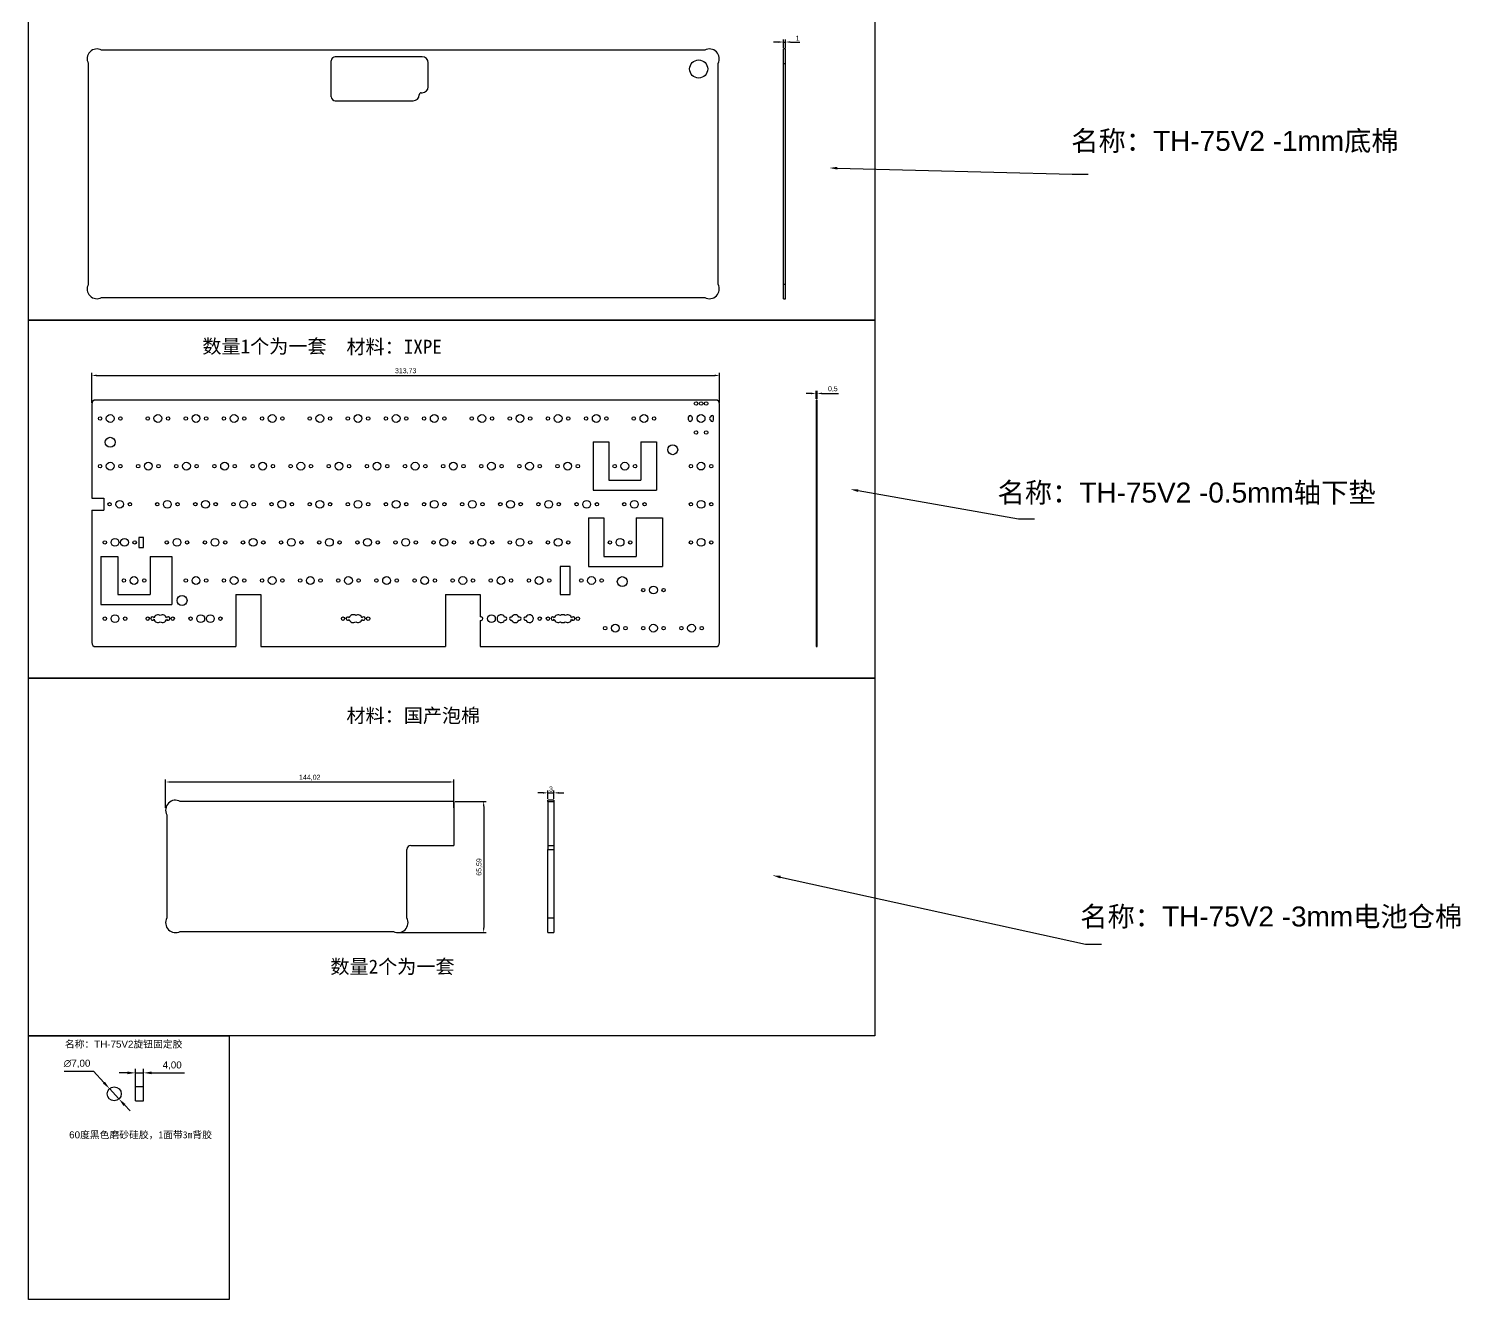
# Model space of a CAD drawing. Header units: millimetres. Extents: x 2210 to 4733, y 577 to 1929.
# Drawn here: x 4018 to 4733, y 577 to 1212 of the extents above; entities that cross this region are included whole.
import ezdxf
from ezdxf import colors
from ezdxf.entities.mleader import LeaderData, LeaderLine
from ezdxf.math import Vec2, Vec3

# ---------------------------------------------------------------- set-up
doc = ezdxf.new("R2010")
doc.units = ezdxf.units.MM
doc.styles.get("Standard").update_dxf_attribs({"font": 'arial.ttf'})
doc.dimstyles.new('ISO-25', dxfattribs={"dimtxt": 2.5, "dimasz": 2.5, "dimexe": 1.25, "dimexo": 0.625, "dimtad": 1, "dimtxsty": 'Standard', "dimcen": 2.5, "dimadec": 0, "dimazin": 0, "dimtfac": 1, "dimtmove": 0, "dimatfit": 3, "dimfxl": 1, "dimarcsym": 0})

# ---------------------------------------------------------------- blocks, each defined once
blk = doc.blocks.new('*D45')
at = {"color": 0, "lineweight": -2, "transparency": 16777216}
for p, q in [((4392.35, 1204.86), (4389.85, 1204.86)), ((4394.85, 1202.03), (4394.85, 1206.11)), ((4394.85, 1204.86), (4395.85, 1204.86)), ((4395.85, 1202.03), (4395.85, 1206.11)), ((4398.35, 1204.86), (4403.02, 1204.86))]:
    blk.add_line(p, q, dxfattribs=at)
at = {"color": 0, "transparency": 16777216}
for points in [[(4392.35, 1205.27), (4392.35, 1204.44), (4394.85, 1204.86)], [(4398.35, 1205.27), (4398.35, 1204.44), (4395.85, 1204.86)]]:
    blk.add_solid(points, dxfattribs=at)
at = {"layer": 'Defpoints', "color": 0, "transparency": 16777216}
for p in [(4395.85, 1204.86), (4394.85, 1201.4), (4395.85, 1201.4)]:
    blk.add_point(p, dxfattribs=at)
at = {"color": 0, "transparency": 16777216, "insert": (4401.93, 1206.74), "char_height": 2.5, "attachment_point": 5}
blk.add_mtext('1', dxfattribs=at)
blk = doc.blocks.new('*D46')
at = {"color": 0, "lineweight": -2, "transparency": 16777216}
for p, q in [((4411.11, 1026.63), (4411.11, 1030.54)), ((4411.61, 1026.63), (4411.61, 1030.54)), ((4408.61, 1029.29), (4406.11, 1029.29)), ((4411.11, 1029.29), (4411.61, 1029.29)), ((4414.11, 1029.29), (4422.43, 1029.29))]:
    blk.add_line(p, q, dxfattribs=at)
at = {"color": 0, "transparency": 16777216}
for points in [[(4408.61, 1029.71), (4408.61, 1028.88), (4411.11, 1029.29)], [(4414.11, 1029.71), (4414.11, 1028.88), (4411.61, 1029.29)]]:
    blk.add_solid(points, dxfattribs=at)
at = {"layer": 'Defpoints', "color": 0, "transparency": 16777216}
for p in [(4411.11, 1026), (4411.61, 1029.29), (4411.61, 1026)]:
    blk.add_point(p, dxfattribs=at)
at = {"color": 0, "transparency": 16777216, "insert": (4419.52, 1031.42), "char_height": 2.5, "attachment_point": 5}
blk.add_mtext('0,5', dxfattribs=at)
blk = doc.blocks.new('*D47')
at = {"color": 0, "lineweight": -2, "transparency": 16777216}
for p, q in [((4049.18, 1024.63), (4049.18, 1039.53)), ((4051.68, 1038.28), (4360.4, 1038.28)), ((4362.9, 1024.63), (4362.9, 1039.53))]:
    blk.add_line(p, q, dxfattribs=at)
at = {"color": 0, "transparency": 16777216}
for points in [[(4051.68, 1038.7), (4051.68, 1037.86), (4049.18, 1038.28)], [(4360.4, 1038.7), (4360.4, 1037.86), (4362.9, 1038.28)]]:
    blk.add_solid(points, dxfattribs=at)
at = {"layer": 'Defpoints', "color": 0, "transparency": 16777216}
for p in [(4362.9, 1038.28), (4049.18, 1024), (4362.9, 1024)]:
    blk.add_point(p, dxfattribs=at)
at = {"color": 0, "transparency": 16777216, "insert": (4206.04, 1040.41), "char_height": 2.5, "attachment_point": 5}
blk.add_mtext('313,73', dxfattribs=at)
blk = doc.blocks.new('*D34')
at = {"color": 0, "lineweight": -2, "transparency": 16777216}
for p, q in [((4086.1, 822.27), (4086.1, 836.41)), ((4088.6, 835.16), (4227.62, 835.16)), ((4230.12, 822.27), (4230.12, 836.41))]:
    blk.add_line(p, q, dxfattribs=at)
at = {"color": 0, "transparency": 16777216}
for points in [[(4088.6, 835.58), (4088.6, 834.75), (4086.1, 835.16)], [(4227.62, 835.58), (4227.62, 834.75), (4230.12, 835.16)]]:
    blk.add_solid(points, dxfattribs=at)
at = {"layer": 'Defpoints', "color": 0, "transparency": 16777216}
for p in [(4230.12, 835.16), (4086.1, 821.65), (4230.12, 821.65)]:
    blk.add_point(p, dxfattribs=at)
at = {"color": 0, "transparency": 16777216, "insert": (4158.11, 837.29), "char_height": 2.5, "attachment_point": 5}
blk.add_mtext('144,02', dxfattribs=at)
blk = doc.blocks.new('*D35')
at = {"color": 0, "lineweight": -2, "transparency": 16777216}
for p, q in [((4230.74, 825.48), (4246.28, 825.48)), ((4245.03, 822.98), (4245.03, 762.39)), ((4202.86, 759.89), (4246.28, 759.89))]:
    blk.add_line(p, q, dxfattribs=at)
at = {"color": 0, "transparency": 16777216}
for points in [[(4244.61, 822.98), (4245.45, 822.98), (4245.03, 825.48)], [(4244.61, 762.39), (4245.45, 762.39), (4245.03, 759.89)]]:
    blk.add_solid(points, dxfattribs=at)
at = {"layer": 'Defpoints', "color": 0, "transparency": 16777216}
for p in [(4230.12, 825.48), (4202.23, 759.89), (4245.03, 759.89)]:
    blk.add_point(p, dxfattribs=at)
at = {"color": 0, "transparency": 16777216, "insert": (4242.9, 792.68), "char_height": 2.5, "attachment_point": 5, "rotation": 90}
blk.add_mtext('65,59', dxfattribs=at)
blk = doc.blocks.new('*D36')
at = {"color": 0, "lineweight": -2, "transparency": 16777216}
for p, q in [((4277.16, 826.69), (4277.16, 830.98)), ((4280.16, 826.69), (4280.16, 830.98)), ((4274.66, 829.73), (4272.16, 829.73)), ((4277.16, 829.73), (4280.16, 829.73)), ((4282.66, 829.73), (4285.16, 829.73))]:
    blk.add_line(p, q, dxfattribs=at)
at = {"color": 0, "transparency": 16777216}
for points in [[(4274.66, 830.14), (4274.66, 829.31), (4277.16, 829.73)], [(4282.66, 830.14), (4282.66, 829.31), (4280.16, 829.73)]]:
    blk.add_solid(points, dxfattribs=at)
at = {"layer": 'Defpoints', "color": 0, "transparency": 16777216}
for p in [(4277.16, 826.06), (4280.16, 829.73), (4280.16, 826.06)]:
    blk.add_point(p, dxfattribs=at)
at = {"color": 0, "transparency": 16777216, "insert": (4278.66, 831.63), "char_height": 2.5, "attachment_point": 5}
blk.add_mtext('3', dxfattribs=at)
blk = doc.blocks.new('*D32')
at = {"color": 0, "lineweight": -2, "transparency": 16777216}
for p, q in [((4035.39, 690.63), (4050.06, 690.63)), ((4050.06, 690.63), (4055.28, 684.95)), ((4062.78, 676.79), (4058.04, 681.95)), ((4065.54, 673.79), (4068.3, 670.78))]:
    blk.add_line(p, q, dxfattribs=at)
at = {"color": 0, "transparency": 16777216}
for points in [[(4055.78, 685.41), (4054.78, 684.49), (4058.04, 681.95)], [(4066.04, 674.25), (4065.04, 673.33), (4062.78, 676.79)]]:
    blk.add_solid(points, dxfattribs=at)
at = {"layer": 'Defpoints', "color": 0, "transparency": 16777216}
for p in [(4058.04, 681.95), (4062.78, 676.79)]:
    blk.add_point(p, dxfattribs=at)
at = {"color": 0, "transparency": 16777216, "insert": (4041.83, 694.32), "char_height": 3.5, "attachment_point": 5}
blk.add_mtext('∅7,00', dxfattribs=at)
blk = doc.blocks.new('*D33')
at = {"color": 0, "lineweight": -2, "transparency": 16777216}
for p, q in [((4066.99, 689.84), (4062.91, 689.84)), ((4071.07, 682.87), (4071.07, 691.84)), ((4071.07, 689.84), (4075.07, 689.84)), ((4075.07, 682.87), (4075.07, 691.84)), ((4079.15, 689.84), (4095.49, 689.84))]:
    blk.add_line(p, q, dxfattribs=at)
at = {"color": 0, "transparency": 16777216}
for points in [[(4066.99, 690.52), (4066.99, 689.16), (4071.07, 689.84)], [(4079.15, 690.52), (4079.15, 689.16), (4075.07, 689.84)]]:
    blk.add_solid(points, dxfattribs=at)
at = {"layer": 'Defpoints', "color": 0, "transparency": 16777216}
for p in [(4075.07, 689.84), (4071.07, 682.87), (4075.07, 682.87)]:
    blk.add_point(p, dxfattribs=at)
at = {"color": 0, "transparency": 16777216, "insert": (4089.36, 693.46), "char_height": 3.5, "attachment_point": 5}
blk.add_mtext('4,00', dxfattribs=at)

msp = doc.modelspace()

# ---------------------------------------------------------------- linework, layer by layer
at = {"color": 7, "linetype": 'Continuous', "lineweight": 25}
for p, q in [((4355.56, 1200.815), (4054.1, 1200.815)), ((4168.86, 1177.52), (4168.86, 1195.52)), ((4214.33, 1197.52), (4170.86, 1197.52)), ((4395.85, 1201.401), (4394.85, 1201.401)), ((4394.85, 1194.178), (4394.85, 1201.401)), ((4395.85, 1194.178), (4395.85, 1201.401)), ((4047.463, 1194.178), (4047.463, 1083.828)), ((4217.33, 1182.52), (4217.33, 1194.52)), ((4362.198, 1083.828), (4362.198, 1194.178)), ((4394.85, 1194.178), (4395.85, 1194.178)), ((4394.85, 1083.828), (4394.85, 1194.178)), ((4395.85, 1083.828), (4395.85, 1194.178)), ((4170.86, 1175.52), (4209.83, 1175.52)), ((4213.83, 1179.52), (4214.33, 1179.52)), ((4394.85, 1083.828), (4395.85, 1083.828)), ((4394.85, 1076.604), (4394.85, 1083.828)), ((4395.85, 1076.604), (4395.85, 1083.828)), ((4054.1, 1077.19), (4355.56, 1077.19)), ((4394.85, 1076.604), (4395.85, 1076.604)), ((4049.18, 1024.003), (4049.18, 976.918)), ((4360.905, 1026.003), (4051.18, 1026.003)), ((4362.905, 904.778), (4362.905, 1024.003)), ((4347.43, 1016.029), (4347.43, 1017.529)), ((4359.93, 1016.029), (4359.93, 1017.529)), ((4299.742, 1005.165), (4307.542, 1005.165)), ((4299.742, 1005.165), (4299.742, 980.915)), ((4307.542, 1005.165), (4307.542, 985.965)), ((4323.642, 1005.165), (4323.642, 985.965)), ((4323.642, 1005.165), (4331.442, 1005.165)), ((4331.442, 1005.165), (4331.442, 980.915)), ((4299.742, 980.915), (4331.442, 980.915)), ((4307.542, 985.965), (4323.642, 985.965)), ((4049.18, 976.918), (4055.226, 976.918)), ((4055.226, 976.918), (4055.226, 970.918)), ((4049.18, 970.918), (4049.18, 904.778)), ((4049.18, 970.918), (4055.226, 970.918)), ((4297.36, 967.065), (4297.36, 942.815)), ((4297.36, 967.065), (4305.16, 967.065)), ((4305.16, 967.065), (4305.16, 947.865)), ((4321.26, 967.065), (4334.353, 967.065)), ((4321.26, 967.065), (4321.26, 947.865)), ((4334.353, 967.065), (4334.353, 942.815)), ((4075.031, 957.365), (4072.678, 957.365)), ((4072.678, 957.365), (4072.678, 952.365)), ((4072.678, 952.365), (4075.031, 952.365)), ((4075.031, 952.365), (4075.031, 957.365)), ((4053.786, 947.865), (4053.786, 923.765)), ((4053.786, 947.865), (4062.273, 947.865)), ((4062.273, 947.865), (4062.273, 928.815)), ((4078.373, 947.865), (4089.217, 947.865)), ((4078.373, 947.865), (4078.373, 928.815)), ((4089.217, 947.865), (4089.217, 923.765)), ((4305.16, 947.865), (4321.26, 947.865)), ((4288.314, 942.815), (4283.314, 942.815)), ((4283.314, 942.815), (4283.314, 928.815)), ((4288.314, 928.815), (4288.314, 942.815)), ((4297.36, 942.815), (4334.353, 942.815)), ((4053.786, 923.765), (4089.217, 923.765)), ((4062.273, 928.815), (4078.373, 928.815)), ((4121.18, 928.815), (4133.748, 928.815)), ((4121.18, 928.815), (4121.18, 902.778)), ((4133.748, 928.815), (4133.748, 902.778)), ((4225.948, 928.815), (4243.28, 928.815)), ((4225.948, 928.815), (4225.948, 902.778)), ((4243.28, 928.815), (4243.28, 917.615)), ((4283.314, 928.815), (4288.314, 928.815)), ((4243.825, 917.615), (4243.28, 917.615)), ((4243.28, 915.92), (4243.28, 902.778)), ((4243.28, 915.92), (4243.825, 915.92)), ((4051.18, 902.778), (4121.18, 902.778)), ((4133.748, 902.778), (4225.948, 902.778)), ((4243.28, 902.778), (4360.905, 902.778)), ((4230.12, 825.477), (4093.411, 825.477)), ((4230.12, 825.477), (4230.12, 803.477)), ((4280.163, 826.063), (4277.163, 826.063)), ((4277.163, 825.477), (4277.163, 826.063)), ((4277.163, 825.477), (4280.163, 825.477)), ((4277.163, 825.477), (4277.163, 803.477)), ((4086.649, 818.714), (4086.649, 767.239)), ((4206.649, 767.239), (4206.649, 801.477)), ((4208.649, 803.477), (4230.12, 803.477)), ((4277.163, 803.477), (4280.163, 803.477)), ((4277.163, 803.477), (4277.163, 801.477)), ((4277.163, 801.477), (4280.163, 801.477)), ((4277.163, 767.239), (4277.163, 801.477)), ((4277.163, 767.239), (4280.163, 767.239)), ((4277.163, 759.891), (4277.163, 767.239)), ((4093.411, 760.477), (4199.886, 760.477)), ((4277.163, 759.891), (4280.163, 759.891)), ((4075.066, 682.869), (4071.066, 682.869)), ((4071.066, 679.369), (4071.066, 682.869)), ((4075.066, 679.369), (4075.066, 682.869)), ((4071.066, 675.869), (4071.066, 679.369)), ((4071.066, 675.869), (4075.066, 675.869)), ((4075.066, 675.869), (4075.066, 679.369))]:
    msp.add_line(p, q, dxfattribs=at)
for p, q in [((4411.605, 1024.003), (4411.105, 1024.003)), ((4411.605, 904.778), (4411.105, 904.778)), ((4280.163, 826.063), (4280.163, 759.891))]:
    msp.add_line(p, q)
at = {"color": 1}
for points in [[(4017.634, 1366.706), (4440.561, 1366.706), (4440.561, 1065.965), (4017.634, 1065.965)], [(4017.634, 1065.965), (4440.561, 1065.965), (4440.561, 887.116), (4017.634, 887.116)], [(4017.634, 887.116), (4440.561, 887.116), (4440.561, 708.267), (4017.634, 708.267)], [(4017.634, 708.267), (4117.902, 708.267), (4117.902, 576.67), (4017.634, 576.67)]]:
    msp.add_lwpolyline(points, close=True, dxfattribs=at)
msp.add_lwpolyline([(4411.605, 1026.003), (4411.105, 1026.003), (4411.105, 902.778), (4411.605, 902.778)], close=True)
at = {"linetype": 'Continuous', "lineweight": 25}
msp.add_circle((4352.468, 1191.39), 4.5, dxfattribs=at)
at = {"color": 7, "linetype": 'Continuous', "lineweight": 25}
for centre, radius in [((4351.14, 1024.279), 0.9), ((4353.68, 1024.279), 0.9), ((4356.22, 1024.279), 0.9), ((4053.325, 1016.778), 0.847), ((4058.405, 1016.778), 1.95), ((4063.485, 1016.778), 0.847), ((4077.137, 1016.78), 0.847), ((4082.217, 1016.78), 1.95), ((4087.297, 1016.78), 0.847), ((4096.187, 1016.78), 0.847), ((4101.267, 1016.78), 1.95), ((4106.347, 1016.78), 0.847), ((4115.237, 1016.78), 0.847), ((4120.317, 1016.78), 1.95), ((4125.397, 1016.78), 0.847), ((4134.287, 1016.78), 0.847), ((4139.367, 1016.78), 1.95), ((4144.447, 1016.78), 0.847), ((4158.1, 1016.78), 0.847), ((4163.18, 1016.78), 1.95), ((4168.26, 1016.78), 0.847), ((4177.15, 1016.78), 0.847), ((4182.23, 1016.78), 1.95), ((4187.31, 1016.78), 0.847), ((4196.2, 1016.78), 0.847), ((4201.28, 1016.78), 1.95), ((4206.36, 1016.78), 0.847), ((4215.25, 1016.78), 0.847), ((4220.33, 1016.78), 1.95), ((4225.41, 1016.78), 0.847), ((4239.062, 1016.78), 0.847), ((4244.142, 1016.78), 1.95), ((4249.222, 1016.78), 0.847), ((4258.112, 1016.78), 0.847), ((4263.192, 1016.78), 1.95), ((4268.272, 1016.78), 0.847), ((4277.162, 1016.78), 0.847), ((4282.242, 1016.78), 1.95), ((4287.322, 1016.78), 0.847), ((4296.212, 1016.78), 0.847), ((4301.292, 1016.78), 1.95), ((4306.372, 1016.78), 0.847), ((4320.025, 1016.778), 0.847), ((4325.105, 1016.778), 1.95), ((4330.185, 1016.778), 0.847), ((4353.68, 1016.778), 1.95), ((4351.14, 1009.779), 0.9), ((4356.22, 1009.779), 0.9), ((4058.405, 1004.872), 2.5), ((4339.483, 1001.193), 2.5), ((4058.405, 992.968), 1.95), ((4077.455, 992.968), 1.95), ((4096.505, 992.968), 1.95), ((4115.555, 992.968), 1.95), ((4134.605, 992.968), 1.95), ((4153.652, 992.968), 1.95), ((4172.702, 992.968), 1.95), ((4191.755, 992.968), 1.95), ((4210.805, 992.968), 1.95), ((4229.857, 992.968), 1.95), ((4248.905, 992.968), 1.95), ((4267.955, 992.968), 1.95), ((4287.005, 992.968), 1.95), ((4315.58, 992.968), 1.95), ((4353.68, 992.965), 1.925), ((4053.325, 992.968), 0.847), ((4063.485, 992.968), 0.847), ((4072.375, 992.968), 0.847), ((4082.535, 992.968), 0.847), ((4091.425, 992.968), 0.847), ((4101.585, 992.968), 0.847), ((4110.475, 992.968), 0.847), ((4120.635, 992.968), 0.847), ((4129.525, 992.968), 0.847), ((4139.685, 992.968), 0.847), ((4148.572, 992.968), 0.847), ((4158.732, 992.968), 0.847), ((4167.622, 992.968), 0.847), ((4177.782, 992.968), 0.847), ((4186.675, 992.968), 0.847), ((4196.835, 992.968), 0.847), ((4205.725, 992.968), 0.847), ((4215.885, 992.968), 0.847), ((4224.777, 992.968), 0.847), ((4234.937, 992.968), 0.847), ((4243.825, 992.968), 0.847), ((4253.985, 992.968), 0.847), ((4262.875, 992.968), 0.847), ((4273.035, 992.968), 0.847), ((4281.925, 992.968), 0.847), ((4292.085, 992.968), 0.847), ((4310.5, 992.968), 0.847), ((4320.66, 992.968), 0.847), ((4348.6, 992.968), 0.847), ((4358.76, 992.968), 0.847), ((4058.087, 973.918), 0.847), ((4063.168, 973.915), 1.925), ((4068.247, 973.918), 0.847), ((4081.9, 973.918), 0.847), ((4086.98, 973.918), 1.95), ((4092.06, 973.918), 0.847), ((4100.95, 973.918), 0.847), ((4106.03, 973.918), 1.95), ((4111.11, 973.918), 0.847), ((4120, 973.918), 0.847), ((4125.08, 973.918), 1.95), ((4130.16, 973.918), 0.847), ((4139.05, 973.918), 0.847), ((4144.13, 973.918), 1.95), ((4149.21, 973.918), 0.847), ((4158.1, 973.918), 0.847), ((4163.18, 973.918), 1.95), ((4168.26, 973.918), 0.847), ((4177.15, 973.918), 0.847), ((4182.23, 973.918), 1.95), ((4187.31, 973.918), 0.847), ((4196.2, 973.918), 0.847), ((4201.28, 973.918), 1.95), ((4206.36, 973.918), 0.847), ((4215.25, 973.918), 0.847), ((4220.33, 973.918), 1.95), ((4225.41, 973.918), 0.847), ((4234.297, 973.918), 0.847), ((4239.377, 973.918), 1.95), ((4244.457, 973.918), 0.847), ((4253.347, 973.918), 0.847), ((4258.427, 973.918), 1.95), ((4263.507, 973.918), 0.847), ((4272.4, 973.918), 0.847), ((4277.48, 973.918), 1.95), ((4282.56, 973.918), 0.847), ((4291.447, 973.918), 0.847), ((4296.527, 973.918), 1.95), ((4301.607, 973.918), 0.847), ((4315.262, 973.918), 0.847), ((4320.342, 973.918), 1.95), ((4325.422, 973.918), 0.847), ((4348.6, 973.918), 0.847), ((4353.68, 973.918), 1.95), ((4358.76, 973.918), 0.847), ((4055.704, 954.868), 0.847), ((4060.784, 954.868), 1.95), ((4065.547, 954.868), 1.95), ((4070.627, 954.868), 0.847), ((4086.662, 954.868), 0.847), ((4091.742, 954.868), 1.95), ((4096.822, 954.868), 0.847), ((4105.712, 954.868), 0.847), ((4110.792, 954.868), 1.95), ((4115.872, 954.868), 0.847), ((4124.762, 954.868), 0.847), ((4129.842, 954.868), 1.95), ((4134.922, 954.868), 0.847), ((4143.812, 954.868), 0.847), ((4148.892, 954.868), 1.95), ((4153.972, 954.868), 0.847), ((4162.86, 954.868), 0.847), ((4167.94, 954.868), 1.95), ((4173.02, 954.868), 0.847), ((4181.91, 954.868), 0.847), ((4186.99, 954.868), 1.95), ((4192.07, 954.868), 0.847), ((4200.96, 954.868), 0.847), ((4206.04, 954.868), 1.95), ((4211.12, 954.868), 0.847), ((4220.01, 954.868), 0.847), ((4225.09, 954.868), 1.95), ((4230.17, 954.868), 0.847), ((4239.06, 954.868), 0.847), ((4244.14, 954.868), 1.95), ((4249.22, 954.868), 0.847), ((4258.11, 954.868), 0.847), ((4263.19, 954.868), 1.95), ((4268.27, 954.868), 0.847), ((4277.16, 954.868), 0.847), ((4282.24, 954.868), 1.95), ((4287.32, 954.868), 0.847), ((4308.117, 954.868), 0.847), ((4313.197, 954.868), 1.95), ((4318.277, 954.868), 0.847), ((4348.6, 954.868), 0.847), ((4353.68, 954.868), 1.95), ((4358.76, 954.868), 0.847), ((4070.31, 935.815), 1.95), ((4101.267, 935.815), 1.95), ((4120.317, 935.815), 1.95), ((4139.367, 935.815), 1.95), ((4158.415, 935.815), 1.95), ((4177.465, 935.815), 1.95), ((4196.515, 935.815), 1.95), ((4215.565, 935.815), 1.95), ((4234.615, 935.815), 1.95), ((4253.665, 935.815), 1.95), ((4272.715, 935.815), 1.95), ((4298.91, 935.815), 1.95), ((4314.299, 935.26), 2.5), ((4065.23, 935.815), 0.847), ((4075.39, 935.815), 0.847), ((4096.187, 935.815), 0.847), ((4106.347, 935.815), 0.847), ((4115.237, 935.815), 0.847), ((4125.397, 935.815), 0.847), ((4134.287, 935.815), 0.847), ((4144.447, 935.815), 0.847), ((4153.335, 935.815), 0.847), ((4163.495, 935.815), 0.847), ((4172.385, 935.815), 0.847), ((4182.545, 935.815), 0.847), ((4191.435, 935.815), 0.847), ((4201.595, 935.815), 0.847), ((4210.485, 935.815), 0.847), ((4220.645, 935.815), 0.847), ((4229.535, 935.815), 0.847), ((4239.695, 935.815), 0.847), ((4248.585, 935.815), 0.847), ((4258.745, 935.815), 0.847), ((4267.635, 935.815), 0.847), ((4277.795, 935.815), 0.847), ((4293.83, 935.815), 0.847), ((4303.99, 935.815), 0.847), ((4324.785, 931.053), 0.847), ((4329.865, 931.053), 1.95), ((4334.945, 931.053), 0.847), ((4094.291, 925.819), 2.5), ((4055.705, 916.768), 0.847), ((4060.785, 916.768), 1.95), ((4065.865, 916.768), 0.847), ((4077.137, 916.768), 0.847), ((4089.675, 916.768), 0.847), ((4098.567, 916.768), 0.847), ((4103.647, 916.768), 1.95), ((4108.41, 916.768), 1.95), ((4113.49, 916.768), 0.847), ((4174.765, 916.768), 0.847), ((4187.31, 916.768), 0.847), ((4248.905, 916.768), 1.95), ((4273.035, 916.768), 0.847), ((4277.162, 916.768), 0.847), ((4292.085, 916.768), 0.847), ((4305.735, 912.005), 0.847), ((4310.815, 912.005), 1.95), ((4315.895, 912.005), 0.847), ((4324.785, 912.005), 0.847), ((4329.865, 912.005), 1.95), ((4334.945, 912.005), 0.847), ((4343.835, 912.005), 0.847), ((4348.915, 912.005), 1.95), ((4353.995, 912.005), 0.847), ((4060.409, 679.369), 3.5)]:
    msp.add_circle(centre, radius, dxfattribs=at)
for centre, radius, start, end in [((4051.777, 1196.501), 4.9, 61.696906, 208.303094), ((4051.777, 1196.501), 4.9, 61.696906, 208.303094), ((4170.86, 1195.52), 2, 90, 180), ((4214.33, 1194.52), 3, 0, 90), ((4357.884, 1196.501), 4.9, 331.696906, 118.303094), ((4214.33, 1182.52), 3, 270, 0), ((4170.86, 1177.52), 2, 180, 270), ((4209.83, 1178.52), 3, 270, 0), ((4213.83, 1178.52), 1, 90, 180), ((4051.777, 1081.504), 4.9, 151.696906, 298.303094), ((4357.884, 1081.504), 4.9, 241.696906, 28.303094), ((4051.18, 1024.003), 2, 90, 180), ((4360.905, 1024.003), 2, 0, 90), ((4348.18, 1017.529), 0.75, 2.246209, 180), ((4348.18, 1016.029), 0.75, 180, 357.536394), ((4348.6, 1016.778), 0.847, 292.878002, 67.113417), ((4358.76, 1016.778), 0.847, 112.86384, 247.144776), ((4359.18, 1017.529), 0.75, 360, 177.743793), ((4359.18, 1016.029), 0.75, 182.473617, 0), ((4079.515, 916.768), 0.847, 22.907646, 337.092354), ((4082.217, 916.768), 1.95, 52.439613, 170.260366), ((4082.217, 916.768), 1.95, 189.739634, 307.560387), ((4084.595, 916.768), 1.95, 9.739634, 127.560387), ((4084.595, 916.768), 1.95, 232.439613, 350.260366), ((4087.297, 916.768), 0.847, 202.907646, 157.092354), ((4177.15, 916.768), 0.847, 28.90781, 330.995134), ((4179.849, 916.765), 2, 191.790052, 308.078343), ((4179.849, 916.765), 2, 52.031677, 168.112892), ((4182.23, 916.768), 1.95, 10.114017, 126.15853), ((4182.23, 916.768), 1.95, 233.951489, 349.885983), ((4184.925, 916.768), 0.847, 203.832007, 156.167993), ((4243.825, 916.768), 0.847, 270, 90), ((4253.667, 916.768), 1.95, 24.177752, 335.822248), ((4255.73, 916.768), 0.847, 250.454998, 109.545002), ((4258.747, 916.768), 0.847, 70.454998, 289.545002), ((4260.81, 916.768), 1.95, 24.152609, 155.822248), ((4260.81, 916.768), 1.95, 204.177752, 335.847391), ((4262.875, 916.768), 0.847, 250.297833, 109.702167), ((4265.89, 916.768), 0.847, 70.297833, 289.702167), ((4267.955, 916.768), 1.95, 204.152609, 155.847391), ((4279.545, 916.768), 0.847, 23.527524, 336.472476), ((4282.242, 916.768), 1.95, 52.345407, 170.009063), ((4282.242, 916.768), 1.95, 189.990937, 307.654593), ((4284.625, 916.768), 1.95, 52.392525, 127.654593), ((4287.005, 916.768), 1.95, 9.866165, 127.607475), ((4287.005, 916.768), 1.95, 232.392525, 350.133835), ((4289.705, 916.768), 0.847, 203.219453, 156.780547), ((4284.625, 916.768), 1.95, 232.345407, 307.607475), ((4051.18, 904.778), 2, 180, 270), ((4360.905, 904.778), 2, 270, 0), ((4091.063, 821.063), 5, 61.987203, 208.012797), ((4208.649, 801.477), 2, 90, 180), ((4091.063, 764.891), 5, 151.987203, 298.012797), ((4202.235, 764.891), 5, 241.987203, 28.012797)]:
    msp.add_arc(centre, radius, start, end, dxfattribs=at)

# ---------------------------------------------------------------- texts
at = {"attachment_point": 1}
for s, width, gutter_width, heights, insert, char_height in [('{\\fSimSun|b0|i0|c134|p2;名称：}TH-75V2 -1mm{\\fSimSun|b0|i0|c134|p2;底棉}', 241.26995, 12.5, [0], (4538.628, 1160.488), 10), ('{\\fSimSun|b0|i0|c134|p2;名称：}TH-75V2 -0.5mm{\\fSimSun|b0|i0|c134|p2;轴下垫}', 310.26281, 12.5, [13.24], (4501.817, 984.75), 10), ('{\\fSimSun|b0|i0|c134|p2;名称：}TH-75V2 -3mm{\\fSimSun|b0|i0|c134|p2;电池仓棉}', 265.14011, 12.5, [0], (4543.136, 772.964), 10), ('{\\fSimSun|b0|i0|c134|p2;名称：}TH-75V2{\\fSimSun|b0|i0|c134|p2;旋钮固定胶}', 84.74084, 17.5, [0], (4035.728, 705.933), 3.5)]:
    msp.add_mtext_dynamic_manual_height_columns(s, width=width, gutter_width=gutter_width, heights=heights, dxfattribs=dict(at, insert=insert, char_height=char_height))
at = {"color": 1, "attachment_point": 1}
for s, width, gutter_width, insert, char_height in [('{\\fSimSun|b0|i0|c134|p2;数量1个为一套}', 97.44079, 12.5, (4104.46, 1056.347), 7), ('{\\fSimSun|b0|i0|c134|p2;材料：IXPE}', 97.44079, 12.5, (4176.441, 1056.111), 7), ('{\\fSimSun|b0|i0|c134|p2;材料：国产泡棉}', 97.44079, 12.5, (4176.441, 871.854), 7), ('{\\fSimSun|b0|i0|c134|p2;数量2个为一套}', 97.44079, 12.5, (4168.439, 746.435), 7), ('60{\\fSimSun|b0|i0|c134|p2;度黑色磨砂硅胶，1面带3m背胶}', 87.07647, 17.5, (4037.889, 660.639), 3.5)]:
    msp.add_mtext_dynamic_manual_height_columns(s, width=width, gutter_width=gutter_width, heights=[0], dxfattribs=dict(at, insert=insert, char_height=char_height))

# ---------------------------------------------------------------- dimensions: what is measured, and where the dimension line sits
at = {"color": 5}
for base, p1, p2, picture, middle in [((4395.85, 1204.858), (4394.85, 1201.401), (4395.85, 1201.401), '*D45', (4401.935, 1206.738)), ((4362.904653595, 1038.27846414), (4049.179653595, 1024.002657596), (4362.904653595, 1024.002657596), '*D47', (4206.042153595, 1040.405851589)), ((4411.605, 1029.294), (4411.105, 1026.003), (4411.605, 1026.003), '*D46', (4419.515, 1031.421)), ((4230.12, 835.163), (4086.098, 821.649), (4230.12, 821.649), '*D34', (4158.109, 837.29)), ((4280.163, 829.727), (4277.163, 826.063), (4280.163, 826.063), '*D36', (4278.663, 831.629))]:
    dim = msp.add_linear_dim(base=base, p1=p1, p2=p2, dimstyle='ISO-25', dxfattribs=at)
    dim.commit()
    dim.dimension.update_dxf_attribs({"geometry": picture, "text_midpoint": middle})
dim = msp.add_linear_dim(base=(4245.03, 759.891), p1=(4230.12, 825.477), p2=(4202.235, 759.891), angle=90, dimstyle='ISO-25', dxfattribs=at)
dim.commit()
dim.dimension.update_dxf_attribs({"geometry": '*D35', "text_midpoint": (4242.903, 792.684)})
dim = msp.add_diameter_dim_2p(p1=(4062.776, 676.791), p2=(4058.041, 681.946), dimstyle='ISO-25', override={"dimtxt": 3.5, "dimasz": 4.08, "dimexe": 2, "dimexo": 0, "dimgap": 1.524, "dimtih": 1, "dimtoh": 1, "dimzin": 0, "dimadec": 2, "dimtzin": 0}, dxfattribs=at)
dim.commit()
dim.dimension.update_dxf_attribs({"geometry": '*D32', "text_midpoint": (4041.829, 690.635), "dimtype": 163})
dim = msp.add_linear_dim(base=(4075.066, 689.835), p1=(4071.066, 682.869), p2=(4075.066, 682.869), dimstyle='ISO-25', override={"dimtxt": 3.5, "dimasz": 4.08, "dimexe": 2, "dimexo": 0, "dimgap": 1.524, "dimtih": 1, "dimtoh": 1, "dimzin": 0, "dimadec": 2, "dimtzin": 0}, dxfattribs=at)
dim.commit()
dim.dimension.update_dxf_attribs({"geometry": '*D33', "text_midpoint": (4089.36, 693.462)})

# ---------------------------------------------------------------- leaders
ml = msp.add_multileader_mtext('Standard')
ml.set_content('', color=256)
ml.set_leader_properties()
ml.build(insert=Vec2(0, 0))
ctx = ml.context
ctx.base_point, ctx.plane_origin = Vec3(4547.146, 1138.764), Vec3(4417.712, 1141.933)
notes = []
notes.append((ctx, [(0, (1, 1, 0), (4539.146, 1138.764), (1, 0), 8, [(0, [(4417.712, 1141.933)], 0, [])])]))
ctx.mtext.insert, ctx.mtext.flow_direction = Vec3(4549.146, 1140.764), 5
ml = msp.add_multileader_mtext('Standard')
ml.set_content('', color=256)
ml.set_leader_properties()
ml.build(insert=Vec2(0, 0))
ctx = ml.context
ctx.base_point, ctx.plane_origin = Vec3(4520.324, 966.56), Vec3(4428.198, 981.43)
notes.append((ctx, [(0, (1, 1, 0), (4512.324, 966.56), (1, 0), 8, [(0, [(4428.198, 981.43)], 0, [])])]))
ctx.mtext.insert, ctx.mtext.flow_direction = Vec3(4522.324, 968.56), 5
ml = msp.add_multileader_mtext('Standard')
ml.set_content('', color=256)
ml.set_leader_properties()
ml.build(insert=Vec2(0, 0))
ctx = ml.context
ctx.base_point, ctx.plane_origin = Vec3(4553.731, 754.128), Vec3(4389.427, 788.5)
notes.append((ctx, [(0, (1, 1, 0), (4545.731, 754.128), (1, 0), 8, [(0, [(4389.427, 788.5)], 0, [])])]))
ctx.mtext.insert, ctx.mtext.flow_direction = Vec3(4555.731, 756.128), 5
for ctx, leaders in notes:
    for number, flags, end, landing, length, lines in leaders:
        leader = LeaderData()
        leader.index, (leader.has_last_leader_line, leader.has_dogleg_vector, leader.attachment_direction) = number, flags
        leader.last_leader_point, leader.dogleg_vector, leader.dogleg_length = Vec3(end), Vec3(landing), length
        for number, points, colour, breaks in lines:
            line = LeaderLine()
            line.index, line.vertices, line.color, line.breaks = number, Vec3.list(points), colors.encode_raw_color(colour), breaks
            leader.lines.append(line)
        ctx.leaders.append(leader)

doc.saveas('drawing.dxf')
